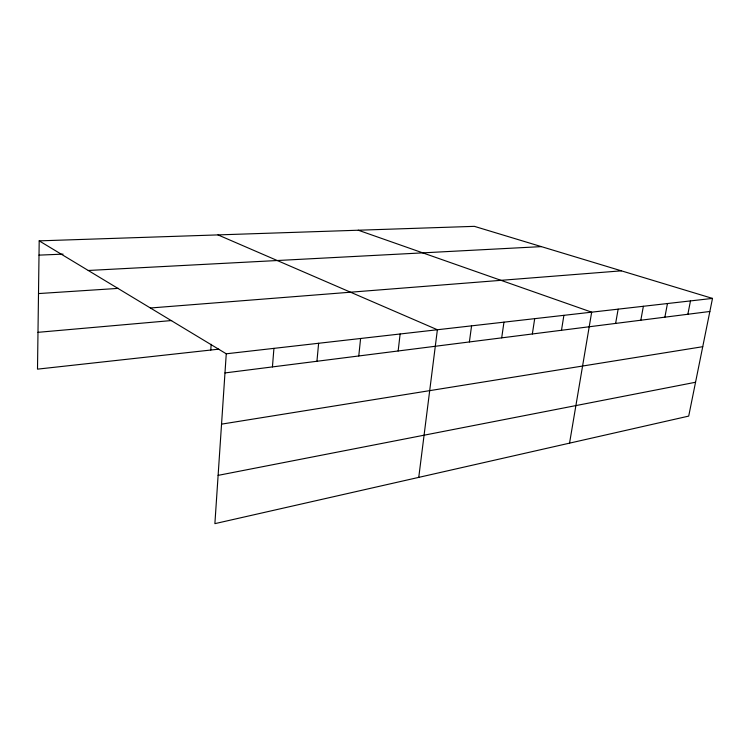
<?xml version="1.0" encoding="UTF-8"?>
<svg xmlns="http://www.w3.org/2000/svg" width="750" height="750" viewBox="0 0 750 750"><rect width="100%" height="100%" fill="white"/><g stroke="black" fill="none" stroke-linecap="round" stroke-linejoin="round"><path stroke-width="1.12" d="M39.197 240.863L226.256 353.794L214.884 523.65L688.706 416.1L712.5 298.406L474.375 226.35L39.197 240.863L37.5 369.141L218.737 349.163M210.787 350.044L211.144 344.325M272.438 366.909L273.928 348.366M316.941 361.266L318.619 343.275M358.772 355.969L360.6 338.494M398.156 350.972L400.125 333.994M418.753 477.375L437.381 329.747L217.978 234.9M469.387 341.944L471.572 325.856M501.694 337.856L503.962 322.162M532.35 333.966L534.694 318.666M561.487 330.272L563.897 315.338M569.55 443.147L591.675 312.169L358.266 230.222M615.628 323.419L618.141 309.159M640.819 320.222L643.369 306.281M664.875 317.175L667.463 303.534M687.863 314.259L690.478 300.919M218.119 475.369L695.55 382.256M221.55 424.144L702.741 346.697M224.981 372.928L709.856 311.475M226.256 353.794L712.5 298.406M37.988 332.325L171.675 320.531M150.394 307.997L621.375 270.834M38.503 293.569L118.444 288.375M88.266 270.478L541.35 246.619M39.009 255.131L63.075 254.128"/></g></svg>
